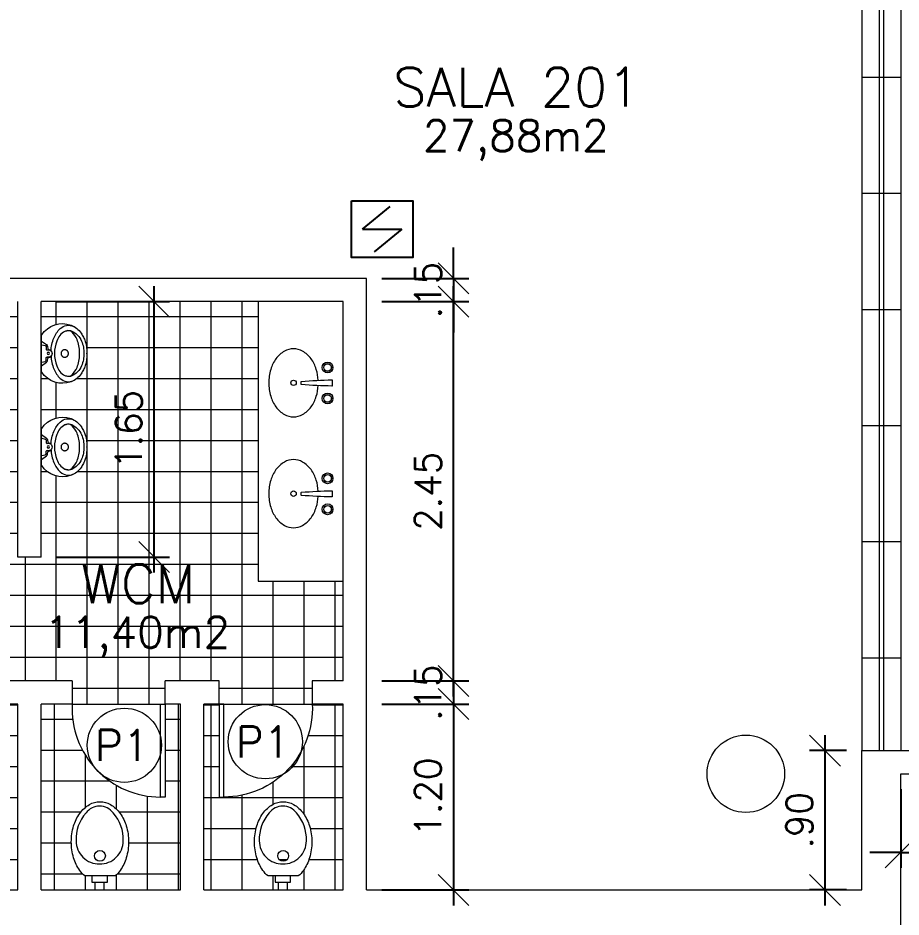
# Model space of a CAD drawing. Header units: millimetres. Extents: x 521 to 1055, y 261 to 520.
# Drawn here: x 541.36 to 547.07, y 374.32 to 380.13 of the extents above; entities that cross this region are included whole.
import ezdxf
from ezdxf.enums import TextEntityAlignment as Align

# ---------------------------------------------------------------- set-up
doc = ezdxf.new("R2010")
doc.units = ezdxf.units.MM
doc.linetypes.add('CONTINU', pattern=[0])
doc.linetypes.add('DASHDOT', pattern=[1, 0.5, -0.25, 0, -0.25])
doc.layers.add('0.1', color=8, linetype='Continuous', lineweight=13)
doc.layers.add('ppci', color=8, linetype='Continuous')
doc.styles.add('ROMANS', font='romans')
doc.styles.get("Standard").update_dxf_attribs({"font": 'romans.shx'})
doc.dimstyles.new('Fares Eng - 50', dxfattribs={"dimscale": 2, "dimtxt": 0.085, "dimasz": 0.1, "dimexe": 0.05, "dimexo": 0.05, "dimgap": 0.04, "dimtad": 1, "dimzin": 4, "dimdsep": 46, "dimtxsty": 'ROMANS', "dimblk1": 'OBLIQUE', "dimblk2": 'OBLIQUE', "dimsah": 1, "dimcen": 0.05, "dimdle": 0.05, "dimclrd": 8, "dimclre": 8, "dimclrt": 8, "dimaunit": 1, "dimadec": 0, "dimazin": 0, "dimtfac": 1, "dimtix": 1, "dimtmove": 2, "dimatfit": 0, "dimldrblk": 'OPEN90', "dimfxl": 1, "dimtolj": 1, "dimtzin": 0, "dimarcsym": 0})
pattern_1 = [(0, (-135.1886329213025, 798.4929766788952), (0, -0.2), []), (270, (-135.1886329213025, 798.4929766788952), (-0.2, -1.224606353822377e-17), [])]

# ---------------------------------------------------------------- blocks, each defined once
blk = doc.blocks.new('_OBLIQUE')
at = {"color": 0, "linetype": 'ByBlock'}
blk.add_line((-0.5, -0.5), (0.5, 0.5), dxfattribs=at)
blk = doc.blocks.new('*D1202')
at = {"layer": '0.1', "color": 8, "linetype": 'CONTINU', "lineweight": -2, "transparency": 16777216}
for p, q in [((547.0640388595017, 375.1464883394475), (547.0640388595017, 374.6387636132384)), ((547.5640388595017, 375.1464883394475), (547.5640388595017, 374.6387636132384)), ((547.0640388595017, 374.7387636132385), (546.8640388595016, 374.7387636132385)), ((547.0640388595017, 374.7387636132385), (547.5640388595017, 374.7387636132385)), ((547.5640388595017, 374.7387636132385), (547.7640388595017, 374.7387636132385))]:
    blk.add_line(p, q, dxfattribs=at)
at = {"layer": 'DEFPOINTS', "color": 0, "linetype": 'CONTINU', "lineweight": -2, "transparency": 16777216}
for p in [(547.0640388595017, 375.2464883394475), (547.5640388595017, 375.2464883394475), (547.5640388595017, 374.7387636132385)]:
    blk.add_point(p, dxfattribs=at)
at = {"layer": '0.1', "color": 8, "linetype": 'CONTINU', "lineweight": -2, "transparency": 16777216, "xscale": 0.2, "yscale": 0.2, "zscale": 0.2}
blk.add_blockref('_OBLIQUE', (547.0640388595017, 374.7387636132385), dxfattribs=at)
at = {"layer": '0.1', "color": 8, "linetype": 'CONTINU', "lineweight": -2, "transparency": 16777216, "xscale": 0.2, "yscale": 0.2, "zscale": 0.2, "rotation": 180}
blk.add_blockref('_OBLIQUE', (547.5640388595017, 374.7387636132385), dxfattribs=at)
at = {"layer": '0.1', "color": 8, "linetype": 'CONTINU', "transparency": 16777216, "insert": (547.3140388595017, 374.9037636132385), "char_height": 0.17, "attachment_point": 5, "style": 'ROMANS'}
blk.add_mtext('\\A1;.50', dxfattribs=at)
blk = doc.blocks.new('_Open90')
at = {"color": 0, "linetype": 'ByBlock', "lineweight": -2}
for p, q in [((-0.5, 0.5), (0, 0)), ((0, 0), (-1, 0)), ((0, 0), (-0.5, -0.5))]:
    blk.add_line(p, q, dxfattribs=at)
blk = doc.blocks.new('*D1215')
at = {"layer": '0.1', "color": 8, "linetype": 'CONTINU', "lineweight": -2, "transparency": 16777216}
for p, q in [((546.5750954389875, 375.4964883394475), (546.5750954389875, 374.3964883394474)), ((546.7140388595019, 375.3964883394474), (546.4750954389875, 375.3964883394474)), ((546.7140388595019, 374.4964883394475), (546.4750954389875, 374.4964883394475))]:
    blk.add_line(p, q, dxfattribs=at)
at = {"layer": 'DEFPOINTS', "color": 0, "linetype": 'CONTINU', "lineweight": -2, "transparency": 16777216}
for p in [(546.8140388595019, 375.3964883394474), (546.5750954389875, 374.4964883394475), (546.8140388595019, 374.4964883394475)]:
    blk.add_point(p, dxfattribs=at)
at = {"layer": '0.1', "color": 8, "linetype": 'CONTINU', "lineweight": -2, "transparency": 16777216, "xscale": 0.2, "yscale": 0.2, "zscale": 0.2}
for p, rotation in [((546.5750954389875, 375.3964883394474), 90), ((546.5750954389875, 374.4964883394475), 270)]:
    blk.add_blockref('_OBLIQUE', p, dxfattribs=dict(at, rotation=rotation))
at = {"layer": '0.1', "color": 8, "linetype": 'CONTINU', "transparency": 16777216, "insert": (546.4100954389875, 374.9464883394475), "char_height": 0.17, "attachment_point": 5, "rotation": 90, "style": 'ROMANS'}
blk.add_mtext('\\A1;.90', dxfattribs=at)
blk = doc.blocks.new('*D1150')
at = {"layer": '0.1', "color": 8, "linetype": 'CONTINU', "lineweight": -2, "transparency": 16777216}
for p, q in [((548.0455346199092, 374.4964883394475), (548.0455346199092, 374.6964883394475)), ((547.1640388595019, 374.4964883394475), (548.1455346199092, 374.4964883394475)), ((548.0455346199092, 374.4964883394475), (548.0455346199092, 374.2464883394475)), ((547.1640388595019, 374.2464883394475), (548.1455346199092, 374.2464883394475)), ((548.0455346199092, 374.2464883394475), (548.0455346199092, 374.0464883394475))]:
    blk.add_line(p, q, dxfattribs=at)
at = {"layer": 'DEFPOINTS', "color": 0, "linetype": 'CONTINU', "lineweight": -2, "transparency": 16777216}
for p in [(547.0640388595019, 374.4964883394475), (547.0640388595019, 374.2464883394475), (548.0455346199092, 374.2464883394475)]:
    blk.add_point(p, dxfattribs=at)
at = {"layer": '0.1', "color": 8, "linetype": 'CONTINU', "lineweight": -2, "transparency": 16777216, "xscale": 0.2, "yscale": 0.2, "zscale": 0.2}
for p, rotation in [((548.0455346199092, 374.4964883394475), 270), ((548.0455346199092, 374.2464883394475), 90)]:
    blk.add_blockref('_OBLIQUE', p, dxfattribs=dict(at, rotation=rotation))
at = {"layer": '0.1', "color": 8, "linetype": 'CONTINU', "transparency": 16777216, "insert": (547.8805346199091, 374.3714883394475), "char_height": 0.17, "attachment_point": 5, "rotation": 90, "style": 'ROMANS'}
blk.add_mtext('\\A1;.25', dxfattribs=at)
blk = doc.blocks.new('*D1164')
at = {"layer": '0.1', "color": 8, "linetype": 'CONTINU', "lineweight": -2, "transparency": 16777216}
for p, q in [((544.1762846838919, 375.8464883394475), (544.1762846838919, 376.0464883394475)), ((543.7140388595018, 375.8464883394475), (544.276284683892, 375.8464883394475)), ((544.1762846838919, 375.8464883394475), (544.1762846838919, 375.6964883394475)), ((543.7140388595018, 375.6964883394475), (544.276284683892, 375.6964883394475)), ((544.1762846838919, 375.6964883394475), (544.1762846838919, 375.4964883394475))]:
    blk.add_line(p, q, dxfattribs=at)
at = {"layer": 'DEFPOINTS', "color": 0, "linetype": 'CONTINU', "lineweight": -2, "transparency": 16777216}
for p in [(543.6140388595018, 375.8464883394475), (543.6140388595018, 375.6964883394475), (544.1762846838919, 375.6964883394475)]:
    blk.add_point(p, dxfattribs=at)
at = {"layer": '0.1', "color": 8, "linetype": 'CONTINU', "lineweight": -2, "transparency": 16777216, "xscale": 0.2, "yscale": 0.2, "zscale": 0.2}
for p, rotation in [((544.1762846838919, 375.8464883394475), 270), ((544.1762846838919, 375.6964883394475), 90)]:
    blk.add_blockref('_OBLIQUE', p, dxfattribs=dict(at, rotation=rotation))
at = {"layer": '0.1', "color": 8, "linetype": 'CONTINU', "transparency": 16777216, "insert": (544.0112846838919, 375.7714883394476), "char_height": 0.17, "attachment_point": 5, "rotation": 90, "style": 'ROMANS'}
blk.add_mtext('\\A1;.15', dxfattribs=at)
blk = doc.blocks.new('*D1165')
at = {"layer": '0.1', "color": 8, "lineweight": -2, "transparency": 16777216}
for p, q in [((544.1762846838919, 375.7964883394475), (544.1762846838919, 374.3964883394476)), ((543.7140388595018, 375.6964883394475), (544.276284683892, 375.6964883394475)), ((543.7140388595019, 374.4964883394476), (544.276284683892, 374.4964883394476))]:
    blk.add_line(p, q, dxfattribs=at)
at = {"layer": 'DEFPOINTS', "color": 0, "lineweight": -2, "transparency": 16777216}
for p in [(543.6140388595018, 375.6964883394475), (543.6140388595019, 374.4964883394476), (544.1762846838919, 374.4964883394476)]:
    blk.add_point(p, dxfattribs=at)
at = {"layer": '0.1', "color": 8, "lineweight": -2, "transparency": 16777216, "xscale": 0.2, "yscale": 0.2, "zscale": 0.2}
for p, rotation in [((544.1762846838919, 375.6964883394475), 90), ((544.1762846838919, 374.4964883394476), 270)]:
    blk.add_blockref('_OBLIQUE', p, dxfattribs=dict(at, rotation=rotation))
at = {"layer": '0.1', "color": 8, "transparency": 16777216, "insert": (544.0112846838919, 375.0964883394476), "char_height": 0.17, "attachment_point": 5, "rotation": 90, "style": 'ROMANS'}
blk.add_mtext('\\A1;1.20', dxfattribs=at)
blk = doc.blocks.new('*D1166')
at = {"layer": '0.1', "color": 8, "linetype": 'CONTINU', "lineweight": -2, "transparency": 16777216}
for p, q in [((544.1762846838919, 378.4464883394476), (544.1762846838919, 378.6464883394476)), ((543.7140388595019, 378.4464883394476), (544.276284683892, 378.4464883394476)), ((544.1762846838919, 378.4464883394476), (544.1762846838919, 378.2964883394475)), ((543.7140388595019, 378.2964883394475), (544.276284683892, 378.2964883394475)), ((544.1762846838919, 378.2964883394475), (544.1762846838919, 378.0964883394475))]:
    blk.add_line(p, q, dxfattribs=at)
at = {"layer": 'DEFPOINTS', "color": 0, "linetype": 'CONTINU', "lineweight": -2, "transparency": 16777216}
for p in [(543.6140388595019, 378.4464883394476), (543.6140388595019, 378.2964883394475), (544.1762846838919, 378.2964883394475)]:
    blk.add_point(p, dxfattribs=at)
at = {"layer": '0.1', "color": 8, "linetype": 'CONTINU', "lineweight": -2, "transparency": 16777216, "xscale": 0.2, "yscale": 0.2, "zscale": 0.2}
for p, rotation in [((544.1762846838919, 378.4464883394476), 270), ((544.1762846838919, 378.2964883394475), 90)]:
    blk.add_blockref('_OBLIQUE', p, dxfattribs=dict(at, rotation=rotation))
at = {"layer": '0.1', "color": 8, "linetype": 'CONTINU', "transparency": 16777216, "insert": (544.0112846838919, 378.3714883394476), "char_height": 0.17, "attachment_point": 5, "rotation": 90, "style": 'ROMANS'}
blk.add_mtext('\\A1;.15', dxfattribs=at)
blk = doc.blocks.new('P60')
at = {"color": 252}
blk.add_lwpolyline([(-0.6000000000000227, 0.05960000000008298), (0, 0.05960000000008298), (0, 0.03000000000000114), (-0.6000000000000227, 0.03000000000000114)], close=True, dxfattribs=at)
at = {"color": 8}
blk.add_arc((-0.02886986666674457, 0.05960000000008306), 0.5711301333332781, 87.10253993610587, 180, dxfattribs=at)
blk = doc.blocks.new('Vaso')
for points in [[(0.02999999999997272, -0.04999999999995453), (0.02999999999997272, 0), (-0.02999999999997272, 0), (-0.02999999999997272, -0.04999999999995453)], [(0.04999999999995453, -0.09000000000014552), (0.04999999999995453, -0.04999999999995453), (-0.04999999999995453, -0.04999999999995453), (-0.04999999999995453, -0.09000000000014552)]]:
    blk.add_lwpolyline(points)
for points in [[(0.1828955200001019, -0.3100000000001728, -0.071776), (0.1680402599999979, -0.4129498500001318, -0.083144), (0.128710270000056, -0.4938477600001079, -0.106699), (0.06516211000007388, -0.5518467399999736, -0.132564), (-0.002104480000070907, -0.5700000000001637, -0.132564), (-0.06937106999998832, -0.5518467399999736, -0.106699), (-0.1329192299999704, -0.4938477600001079, -0.083144), (-0.1722492199999124, -0.4129498500001318, -0.071776), (-0.1871044800000163, -0.3100000000001728, -0.071776), (-0.1722492199999124, -0.2070501499999864, -0.083144), (-0.1329192299999704, -0.1261522400000104, -0.060171), (-0.09999999999990905, -0.09000000000014552), (0.09579103999999461, -0.09000000000014552, -0.060171), (0.128710270000056, -0.1261522400000104, -0.083144), (0.1680402599999979, -0.2070501499999864, -0.071776)], [(-0.08763701527800549, -0.4972033683313839, 0.2473999053505774), (0, -0.5413053001348089, 0.2473999053505774), (0.08763701527800549, -0.4972033683313839, 0.1978584598758542), (0.1521044799999345, -0.3175259839795217, 0.4183289460701766), (0, -0.1675407474929216, 0.4183289460701766), (-0.1521044799999345, -0.3175259839795217, 0.1978584598758542)]]:
    blk.add_lwpolyline(points, format="xyb", close=True)
blk.add_circle((-0.002104480000070907, -0.2200259839794398), 0.03525)
blk = doc.blocks.new('MIC')
for p, q in [((-7.181022390642248e-30, -3.552713678800501e-15), (2.253725092833587e-16, 0.1114999999999959)), ((0.294006887496943, 0.001700320565272878), (0.294006887496943, -4.146983364735735e-15)), ((-2.253725092833731e-16, -0.111500000000003), (-7.181022390642248e-30, -3.552713678800501e-15)), ((0.294006887496943, -4.146983364735735e-15), (0.294006887496943, -0.001700320565281172))]:
    blk.add_line(p, q)
for points in [[(0.06389889671298657, 0.01598841757203382, -0.1006025227802019), (0.08200000000000095, 0.09999999999999948, -0.1146110086684233), (0.1229999999999997, 0.1609999999999993, -0.3098364236183091), (0.2095199143072243, 0.1751021543491027, -0.3098364236183091)], [(0.1613928576543483, -0.1455672248154997), (0.1649101941308434, -0.1467308523902687, 0.1890387966786642), (0.1966600698150721, -0.1450091000326438, 0.1890137212314096), (0.2599702370741317, -0.07963134921959511, 0.1168018518744347), (0.2749686266706473, -2.332144905471686e-15, 0.1168018518744347), (0.2599702370741321, 0.0796313492195905, 0.1890137212314096), (0.1966600698150728, 0.1450091000326395, 0.1890387966786642), (0.164910194130844, 0.1467308523902645), (0.1613928576543489, 0.1455672248154954)], [(0.002000000000000831, 0.0804999999999989), (0.03400000000000081, 0.05699999999999676, -0.1805002929806469), (0.04100000000000046, 0.04549999999999868), (0.04299999999999932, 0.03199999999999816, 0.350290051334585), (0.04850000000000071, 0.02599999999999793, -0.2520343750682387), (0.06300000000000065, 0.01949999999999883)], [(1.072361025267808e-16, 0.05305361097392058, -0.4731156655992713), (0.005000000000000895, 0.05599999999999915), (0.02500000000000046, 0.05149999999999894, -0.3625423988178856), (0.03149999999999951, 0.04299999999999742), (0.03250000000000069, 0.02849999999999924, 0.5647686887747856), (0.03857059185199323, 0.02282112824928532)], [(-1.072361025267879e-16, -0.05305361097392414, 0.4731156655992713), (0.005000000000000668, -0.05600000000000272), (0.02500000000000025, -0.05150000000000259, 0.3625423988178856), (0.03149999999999933, -0.0430000000000011), (0.03250000000000058, -0.02850000000000292, -0.5647686887747856), (0.03857059185199314, -0.02282112824928902)], [(0.002000000000000505, -0.08050000000000246), (0.03400000000000058, -0.05700000000000045, 0.1805002929806469), (0.04100000000000028, -0.0455000000000024), (0.0429999999999992, -0.03200000000000189, -0.350290051334585), (0.0485000000000006, -0.02600000000000167, 0.2520343750682387), (0.06300000000000057, -0.01950000000000264)], [(0.06389889671298651, -0.01598841757203763, 0.1006025227802019), (0.08200000000000053, -0.1000000000000034, 0.1146110086684233), (0.122999999999999, -0.1610000000000034, 0.3098364236183091), (0.2095199143072236, -0.1751021543491071, 0.3098364236183091)]]:
    blk.add_lwpolyline(points, format="xyb")
blk.add_lwpolyline([(0.2469999999999999, -2.275612532610937e-15), (0.2471178908324276, -0.007832022022059848, -0.1020165053088811), (0.2314231464083887, -0.09020397524524396, -0.1006339586119125), (0.1998321805410083, -0.1371621200431705, -0.3104304348799956), (0.1587115284339952, -0.14447530021719, -0.02983714588725854), (0.1530000000000002, -0.1425000000000004, -0.1938874956134008), (0.1005000000000001, -0.08000000000000028, -0.09663518521957772), (0.08549999999999969, -1.949176117819334e-15, -0.09663518521957772), (0.1005000000000004, 0.07999999999999631, -0.1938874956134008), (0.1530000000000007, 0.1424999999999962, -0.02983714588725854), (0.1587115284339958, 0.1444753002171858, -0.3104304348799956), (0.1998321805410089, 0.1371621200431661, -0.1006339586119125), (0.2314231464083891, 0.09020397524523946, -0.1020165053088811), (0.2471178908324277, 0.007832022022055296)], format="xyb", close=True)
blk.add_circle((0.04599999999999937, -1.869335632467826e-15), 0.0075)
at = {"linetype": 'DASHDOT'}
blk.add_circle((0.1519999999999992, -2.083591112145287e-15), 0.024, dxfattribs=at)
for centre, radius, start, end in [((0.1377702899573948, 0.0315578556840454), 0.1611987715412378, 69.96350135858401, 146.725367118701), ((0.1386857544530518, 0.0475243997117098), 0.1459577868522475, 35.25885026493741, 68.15339377250778), ((0.01420555517480282, 0.1112656864088919), 0.01420748748665075, 142.0649101323887, 179.0550202112607), ((0.0354886119335873, -0.01077122697287798), 0.2641474675909128, 26.26255795670085, 32.66128229190893), ((-0.02926556299823355, -0.04272209828493694), 0.336355232746058, 21.06742201065763, 26.2625579567061), ((0.159761937990389, 0.03009408813070781), 0.1337877300855334, 1.845086542449727, 21.06742201065554), ((0.04599999999999937, -1.869335632467826e-15), 0.024, 251.967363912805, 108.0326360871948), ((-0.7216496446169334, 0.001700320565274931), 1.015656532113876, 359.9999999999999, 1.845086542450083), ((0.1597619379903889, -0.03009408813071201), 0.1337877300855336, 338.9325779893443, 358.15491345755), ((-0.7216496446169334, -0.001700320565275566), 1.015656532113876, 358.1549134575496, 359.9999999999998), ((0.01420555517480237, -0.1112656864088955), 0.014207487486651, 180.9449797887391, 217.935089867611), ((0.03548861193358734, 0.01077122697287429), 0.2641474675909128, 327.3387177080908, 333.7374420432989), ((-0.02926556299823338, 0.04272209828493351), 0.3363552327460579, 333.7374420432938, 338.9325779893422), ((0.1377702899573947, -0.03155785568404951), 0.1611987715412371, 213.2746328812987, 290.0364986414158), ((0.1386857544530517, -0.0475243997117139), 0.1459577868522475, 291.846606227492, 324.7411497350624)]:
    blk.add_arc(centre, radius, start, end)
blk = doc.blocks.new('Cuba')
blk.add_lwpolyline([(0.0007964035890972809, 0.05000000000001137), (-0.007366352336667308, 0.0499999999999925, -0.3896877516864198), (-0.009359223717736526, 0.05183128823838757, -0.01723366479288366), (-0.01917277886242666, 0.247968944425077, -0.4187690770508936), (-0.01717301998914593, 0.25), (0.0007964035890972809, 0.25), (0.01876582716733935, 0.25, -0.4187690770508931), (0.02076558604062009, 0.247968944425077, -0.01723366479288366), (0.01095203089593292, 0.05183128823840271, -0.3896877516864196), (0.008959159514862449, 0.0499999999999925)], format="xyb", close=True)
blk.add_lwpolyline([(-0.01642655458466891, 0.1595521582631534, 0.05959206038068896), (-0.08696014067280601, 0.1471861917011097, 0.08424761497446774), (-0.1555634918610417, 0.1131370849898587, 0.1064685849763624), (-0.2045356555467384, 0.05839934548953352, 0.1301586401875859), (-0.2200000000000006, 0, 0.1301586401875893), (-0.2045356555467384, -0.05839934548953352, 0.1064685849763587), (-0.1555634918610417, -0.1131370849898303, 0.08424761497446792), (-0.08696014067280829, -0.1471861917010813, 0.07328068524213961), (0, -0.1599999999999966, 0.0732806852421363), (0.08696014067280601, -0.1471861917010813, 0.0842476149744677), (0.15556349186104, -0.1131370849898303, 0.1064685849763671), (0.2045356555467367, -0.05839934548950509, 0.1301586401875963), (0.2199999999999989, 0, 0.1301586401875876), (0.2045356555467367, 0.05839934548953352, 0.1064685849763547), (0.15556349186104, 0.1131370849898587, 0.08424761497446004), (0.08696014067280829, 0.1471861917011097, 0.05826802056709933), (0.01801512440569979, 0.1594612693903912, 0.07328068524213464)], format="xyb")
for centre, radius in [((-0.09920359641090386, 0.2199999999999989), 0.035), ((0.1007964035890973, 0.2199999999999989), 0.035), ((0, 0), 0.0175)]:
    blk.add_circle(centre, radius)
at = {"color": 8}
for centre, radius in [((-0.09920359641090386, 0.2199999999999989), 0.025), ((-0.09920359641090386, 0.2199999999999989), 0.024), ((0.1007964035890973, 0.2199999999999989), 0.025), ((0.1007964035890973, 0.2199999999999989), 0.024)]:
    blk.add_circle(centre, radius, dxfattribs=at)
blk = doc.blocks.new('ÁREA')
for p in [(4.97462945148186e-05, 0.003761569252461072), (0, 0)]:
    blk.add_attdef('COMPARTIMENTO', text='', height=0.0025).set_placement(p, align=Align.CENTER)
at = {"color": 1}
for p in [(-4.97462945148186e-05, -0.003761569252461072), (-9.94925890296372e-05, -0.007523138504922144)]:
    blk.add_attdef('ÁREA', text='', height=0.002, dxfattribs=at).set_placement(p, align=Align.CENTER)
blk = doc.blocks.new('*D1238')
at = {"layer": '0.1', "color": 8, "linetype": 'CONTINU', "lineweight": -2, "transparency": 16777216}
for p, q in [((542.2433205183887, 376.5464883394475), (542.2433205183887, 378.3964883394476)), ((541.614038859502, 378.2964883394476), (542.3433205183887, 378.2964883394476)), ((541.614038859502, 376.6464883394475), (542.3433205183887, 376.6464883394475))]:
    blk.add_line(p, q, dxfattribs=at)
at = {"layer": 'DEFPOINTS', "color": 0, "linetype": 'CONTINU', "lineweight": -2, "transparency": 16777216}
for p in [(541.514038859502, 378.2964883394476), (542.2433205183887, 378.2964883394476), (541.514038859502, 376.6464883394475)]:
    blk.add_point(p, dxfattribs=at)
at = {"layer": '0.1', "color": 8, "linetype": 'CONTINU', "lineweight": -2, "transparency": 16777216, "xscale": 0.2, "yscale": 0.2, "zscale": 0.2}
for p, rotation in [((542.2433205183887, 378.2964883394476), 90), ((542.2433205183887, 376.6464883394475), 270)]:
    blk.add_blockref('_OBLIQUE', p, dxfattribs=dict(at, rotation=rotation))
at = {"layer": '0.1', "color": 8, "linetype": 'CONTINU', "transparency": 16777216, "insert": (542.0783205183886, 377.4714883394476), "char_height": 0.17, "attachment_point": 5, "rotation": 90, "style": 'ROMANS'}
blk.add_mtext('\\A1;1.65', dxfattribs=at)
blk = doc.blocks.new('*D1167')
at = {"layer": '0.1', "color": 8, "linetype": 'CONTINU', "lineweight": -2, "transparency": 16777216}
for p, q in [((544.1762846838919, 375.7464883394475), (544.1762846838919, 378.3964883394476)), ((543.7140388595019, 378.2964883394475), (544.276284683892, 378.2964883394475)), ((543.7140388595018, 375.8464883394475), (544.276284683892, 375.8464883394475))]:
    blk.add_line(p, q, dxfattribs=at)
at = {"layer": 'DEFPOINTS', "color": 0, "linetype": 'CONTINU', "lineweight": -2, "transparency": 16777216}
for p in [(543.6140388595019, 378.2964883394475), (544.1762846838919, 378.2964883394475), (543.6140388595018, 375.8464883394475)]:
    blk.add_point(p, dxfattribs=at)
at = {"layer": '0.1', "color": 8, "linetype": 'CONTINU', "lineweight": -2, "transparency": 16777216, "xscale": 0.2, "yscale": 0.2, "zscale": 0.2}
for p, rotation in [((544.1762846838919, 378.2964883394475), 90), ((544.1762846838919, 375.8464883394475), 270)]:
    blk.add_blockref('_OBLIQUE', p, dxfattribs=dict(at, rotation=rotation))
at = {"layer": '0.1', "color": 8, "linetype": 'CONTINU', "transparency": 16777216, "insert": (544.0112846838919, 377.0714883394476), "char_height": 0.17, "attachment_point": 5, "rotation": 90, "style": 'ROMANS'}
blk.add_mtext('\\A1;2.45', dxfattribs=at)

msp = doc.modelspace()

# ---------------------------------------------------------------- hatches: boundary and pattern name
at = {"layer": '0.1', "linetype": 'CONTINU'}
h = msp.add_hatch(dxfattribs=at)
h.set_pattern_fill('_USER', color=8, scale=0.2, style=0, double=1, pattern_type=0)
h.set_pattern_definition([(0, (-135.1886329213025, 0), (0, 0.2), []), (90, (-135.1886329213025, 0), (-0.2, 1.224606353822377e-17), [])])
h.paths.add_polyline_path([(542.9140388595024, 378.2964883394475), (541.514038859502, 378.2964883394476), (541.514038859502, 378.0729869898494, -0.1628160446244721), (541.517038859503, 378.0814869898496, -0.3480502846370825), (541.7070388595014, 378.1444869898485, -0.1445233165197684), (541.7719067945209, 378.0932686348172, -0.02792695870552506), (541.7864085227629, 378.0675971221961, -0.02267194023055926), (541.7986458982554, 378.0396732554813, -0.0840704910421127), (541.8075191631233, 377.9958886775929, -0.008050882724628592), (541.8080457469989, 377.9631873104136), (541.8080457469989, 377.9597866692827, -0.0080508827246005), (541.8075191631233, 377.9270853021035, -0.08407049104117602), (541.7986458982556, 377.8833007242156, -0.02267194022961322), (541.7864085227634, 377.855376857502, -0.02792695871136476), (541.7719067945184, 377.8297053448755, -0.1445233165107818), (541.7070388595021, 377.7784869898481, -0.348050284641138), (541.5170388595021, 377.8414869898479, -0.162816044595225), (541.514038859502, 377.8499869898469), (541.514038859502, 377.4690386615684, -0.1628160446244721), (541.517038859503, 377.4775386615687, -0.3480502846370825), (541.7070388595014, 377.5405386615676, -0.1445233165197684), (541.7719067945209, 377.4893203065362, -0.02792695870552506), (541.7864085227629, 377.4636487939152, -0.02267194023055926), (541.7986458982554, 377.4357249272003, -0.0840704910421127), (541.8075191631233, 377.3919403493119, -0.008050882724628592), (541.8080457469989, 377.3592389821326), (541.8080457469989, 377.3558383410018, -0.0080508827246005), (541.8075191631233, 377.3231369738226, -0.08407049104117602), (541.7986458982556, 377.2793523959347, -0.02267194022961322), (541.7864085227634, 377.2514285292211, -0.02792695871136476), (541.7719067945184, 377.2257570165946, -0.1445233165107818), (541.7070388595021, 377.1745386615672, -0.348050284641138), (541.5170388595021, 377.237538661567, -0.162816044595225), (541.514038859502, 377.2460386615659), (541.514038859502, 376.6464883394476), (541.3640388595021, 376.6464883394477), (541.3640388595019, 378.2964883394475), (540.4640388595018, 378.2964883394475), (540.4640388595018, 378.1964883394476), (541.1640388595022, 378.1964883394475), (541.1640388595022, 378.1664883394475, -0.4014455578217007), (540.4640388595021, 377.4964883394476), (540.4640388595021, 377.4664883394476), (540.464038859502, 376.5464883394476), (540.4640388595009, 375.9464883394473), (540.464038859501, 375.8464883394475), (540.5640388595023, 375.8464883394475), (540.5640388595021, 375.6964883394476), (540.5936388595022, 375.6964883394476), (541.1640388595022, 375.6964883394475), (541.1640388595023, 375.8464883394475), (541.1940388595021, 375.8464883394475), (541.7140388595017, 375.8464883394476), (541.7140388595016, 375.6964883394474), (542.3140388595017, 375.6964883394476), (542.3140388595018, 375.8464883394475), (542.3440388595017, 375.8464883394475), (542.6640388595019, 375.8464883394477), (542.664038859502, 375.6964883394492), (542.6936388595021, 375.6964883394492), (543.2640388595021, 375.6964883394492), (543.2640388595021, 375.8464883394491), (543.294038859502, 375.8464883394491), (543.4640388595019, 375.8464883394476), (543.4640388595019, 376.4910939835211), (542.9140388595018, 376.4910939835211)])
h.paths.add_polyline_path([(541.04881364872, 376.2617693527766, -1), (540.5695259799796, 376.2617693527766, -1)], flags=16)
h.paths.add_polyline_path([(541.7030020020642, 376.2867375116143), (542.5780020020642, 376.2867375116143), (542.5780020020642, 376.6617375116143), (541.7030020020642, 376.6617375116143)], flags=8)
h.paths.add_polyline_path([(541.4505358294617, 375.9636636038721), (542.8172024961285, 375.9636636038721), (542.8172024961285, 376.3208064610149), (541.4505358294617, 376.3208064610149)], flags=24)
h.paths.add_polyline_path([(541.7030020020642, 376.2867375116143), (542.5780020020642, 376.2867375116143), (542.5780020020642, 376.6617375116143), (541.7030020020642, 376.6617375116143)], flags=24)
h.paths.add_polyline_path([(541.4505358294617, 375.9636636038721), (542.8172024961285, 375.9636636038721), (542.8172024961285, 376.3208064610149), (541.4505358294617, 376.3208064610149)], flags=8)
h.paths.add_polyline_path([(541.8933205183886, 377.1310121489715), (541.8933205183886, 377.8119645299238), (542.1933205183885, 377.8119645299238), (542.1933205183885, 377.1310121489715)], flags=24)
h.paths.add_polyline_path([(540.5876092259257, 376.1128599359623), (540.9828473211637, 376.1128599359623), (540.9828473211637, 376.4128599359623), (540.5876092259257, 376.4128599359623)], flags=24)
h = msp.add_hatch(dxfattribs=at)
h.set_pattern_fill('_USER', color=8, scale=0.2, style=0, double=1, pattern_type=0)
h.set_pattern_definition(pattern_1)
h.paths.add_polyline_path([(541.364038859502, 374.4964883394476), (541.1078691312421, 374.4964883394476), (541.107869131242, 374.5464883394475), (541.047869131242, 374.5464883394475), (541.047869131242, 374.4964883394476), (540.4640388595019, 374.4964883394476), (540.4640388595019, 374.7964883394475), (540.4640388595037, 375.3964883394475), (540.4640388595022, 375.6964883394475), (540.5640388595021, 375.6964883394476), (540.5640388595021, 375.0964883394475), (540.5936388595034, 375.0964883394475, 0.4291040067098116), (541.1640388595023, 375.6964883394476), (541.364038859502, 375.6964883394476)])
h.paths.add_polyline_path([(540.9098279480337, 374.9094350569886, -3.073136091760415e-06), (540.9098288944448, 374.9094382681735, 2.298261749447737e-06)], flags=0)
h.paths.add_polyline_path([(541.044723611242, 374.716514323427, 1), (541.1152236112421, 374.716514323427, 1)], flags=0)
edge = h.paths.add_edge_path(flags=16)
edge.add_arc((541.2591342493586, 374.8064880890473), 0.3641606381167727, 163.5782748653673, 179.999960602859, ccw=False)
edge.add_arc((541.1710587080731, 374.8324460039589), 0.2723395385858779, 144.5667168692639, 163.5781902089613, ccw=False)
edge.add_arc((541.1152797494814, 374.872134854788), 0.2038815434230515, 120.2052823623753, 144.56672184459, ccw=False)
edge.add_arc((541.0799735969133, 374.9327841714046), 0.1337041680431426, 89.99999385975178, 120.2053114872979, ccw=False)
edge.add_arc((541.0799736255707, 374.932784171405), 0.1337041680427554, 59.79468851265841, 90.00000614019962, ccw=False)
edge.add_arc((541.0446674730025, 374.872134854788), 0.2038815434230601, 35.433278155409994, 59.79471763762467, ccw=False)
edge.add_arc((540.9888885144107, 374.8324460039589), 0.2723395385858707, 16.42180979103881, 35.43328313073607, ccw=False)
edge.add_arc((540.9008129731253, 374.8064880890473), 0.3641606381167788, 3.939714088119217e-05, 16.42172513463271, ccw=False)
edge.add_arc((540.9008129731245, 374.8064885898481), 0.3641606381175685, 343.5782748653855, 359.9999606028769, ccw=False)
edge.add_arc((540.9888885144107, 374.7805306749364), 0.2723395385858779, 324.5667168692639, 343.5781902089613, ccw=False)
edge.add_arc((541.0446663298172, 374.7408429171219), 0.2038831085606229, 310.79308703992695, 324.56665782429025, ccw=False)
edge.add_line((541.1778691312419, 374.5864883394477), (540.982078091242, 374.5864883394477))
edge.add_arc((541.1152808926666, 374.7408429171219), 0.2038831085606259, 215.4333421757097, 229.2069129600731, ccw=False)
edge.add_arc((541.1710587080731, 374.7805306749364), 0.2723395385858707, 196.4218097910387, 215.4332831307361, ccw=False)
edge.add_arc((541.2591342493594, 374.8064885898481), 0.3641606381175744, 180.0000393971231, 196.4217251346145, ccw=False)
h = msp.add_hatch(dxfattribs=at)
h.set_pattern_fill('_USER', color=8, scale=0.2, style=0, double=1, pattern_type=0)
h.set_pattern_definition([(0, (0, 0), (0, 0.2), []), (90, (0, 0), (-0.2, 1.224646799147353e-17), [])])
h.paths.add_polyline_path([(542.4140388595019, 374.4964883394475), (541.9212749234656, 374.4964883394476), (541.9212749234657, 374.5464883394476), (541.8612749234657, 374.5464883394477), (541.8612749234657, 374.4964883394478), (541.514038859502, 374.4964883394478), (541.5140388595019, 375.6964883394475), (541.7140388595017, 375.6964883394476, 0.4291040067103729), (542.2844388595016, 375.0964883394475), (542.3140388595017, 375.0964883394475), (542.3140388595016, 375.6964883394476), (542.4140388595022, 375.6964883394475)])
h.paths.add_polyline_path([(541.7232337402573, 374.9094350569887, -3.073136091760415e-06), (541.7232346866684, 374.9094382681736, 2.298261749447737e-06)], flags=0)
h.paths.add_polyline_path([(541.8581294034657, 374.7165143234271, 1), (541.9286294034657, 374.7165143234271, 1)], flags=0)
edge = h.paths.add_edge_path(flags=16)
edge.add_arc((542.0725400415822, 374.8064880890474), 0.3641606381167727, 163.5782748653673, 179.999960602859, ccw=False)
edge.add_arc((541.9844645002968, 374.832446003959), 0.2723395385858779, 144.5667168692639, 163.5781902089613, ccw=False)
edge.add_arc((541.928685541705, 374.8721348547881), 0.2038815434230515, 120.2052823623753, 144.56672184459, ccw=False)
edge.add_arc((541.893379389137, 374.9327841714047), 0.1337041680431426, 89.99999385975178, 120.2053114872979, ccw=False)
edge.add_arc((541.8933794177943, 374.9327841714051), 0.1337041680427554, 59.79468851265841, 90.00000614019962, ccw=False)
edge.add_arc((541.8580732652262, 374.8721348547881), 0.2038815434230601, 35.433278155409994, 59.79471763762467, ccw=False)
edge.add_arc((541.8022943066344, 374.832446003959), 0.2723395385858707, 16.42180979103881, 35.43328313073607, ccw=False)
edge.add_arc((541.714218765349, 374.8064880890474), 0.3641606381167788, 3.939714088119217e-05, 16.42172513463271, ccw=False)
edge.add_arc((541.7142187653482, 374.8064885898482), 0.3641606381175685, 343.5782748653855, 359.9999606028769, ccw=False)
edge.add_arc((541.8022943066344, 374.7805306749365), 0.2723395385858779, 324.5667168692639, 343.5781902089613, ccw=False)
edge.add_arc((541.8580721220409, 374.740842917122), 0.2038831085606229, 310.79308703992695, 324.56665782429025, ccw=False)
edge.add_line((541.9912749234655, 374.5864883394478), (541.7954838834656, 374.5864883394478))
edge.add_arc((541.9286866848903, 374.740842917122), 0.2038831085606259, 215.4333421757097, 229.2069129600731, ccw=False)
edge.add_arc((541.9844645002968, 374.7805306749365), 0.2723395385858707, 196.4218097910387, 215.4332831307361, ccw=False)
edge.add_arc((542.072540041583, 374.8064885898482), 0.3641606381175744, 180.0000393971231, 196.4217251346145, ccw=False)
h = msp.add_hatch(dxfattribs=at)
h.set_pattern_fill('_USER', color=8, scale=0.2, style=0, double=1, pattern_type=0)
h.set_pattern_definition(pattern_1)
h.paths.add_polyline_path([(543.4640388595019, 374.4964883394476), (543.1042920539988, 374.4964883394476), (543.1042920539987, 374.5464883394476), (543.0442920539988, 374.5464883394475), (543.0442920539988, 374.4964883394476), (542.5640388595019, 374.4964883394476), (542.5640388595019, 375.6964883394475), (542.664038859502, 375.6964883394476), (542.664038859502, 375.0964883394491), (542.6936388595033, 375.0964883394491, 0.2002278114432303), (543.0995272465666, 375.2658172203608, 0.1067036659193093), (543.1640328942539, 375.3437063222366, 0.1648705596941036), (543.2640388595022, 375.6964883394475), (543.4640388595019, 375.6964883394474)])
h.paths.add_polyline_path([(542.9062508767057, 374.9094350770593), (542.9062509004796, 374.9094351577257, -2.184166950128146e-06), (542.9062517999072, 374.9094382094947), (542.9062518201055, 374.9094382780265, 2.290948924946051e-06)], flags=0)
h.paths.add_polyline_path([(543.0411465339988, 374.716514323427, 1), (543.1116465339989, 374.716514323427, 1)], flags=0)
edge = h.paths.add_edge_path(flags=16)
edge.add_arc((543.2555571721153, 374.8064880890473), 0.3641606381167727, 163.5782748653673, 179.999960602859, ccw=False)
edge.add_arc((543.1674816308299, 374.8324460039589), 0.2723395385858779, 144.5667168692639, 163.5781902089613, ccw=False)
edge.add_arc((543.1117026722382, 374.872134854788), 0.2038815434230515, 120.2052823623753, 144.56672184459, ccw=False)
edge.add_arc((543.0763965196701, 374.9327841714046), 0.1337041680431426, 89.99999385975178, 120.2053114872979, ccw=False)
edge.add_arc((543.0763965483275, 374.932784171405), 0.1337041680427554, 59.79468851265841, 90.00000614019962, ccw=False)
edge.add_arc((543.0410903957593, 374.872134854788), 0.2038815434230601, 35.433278155409994, 59.79471763762467, ccw=False)
edge.add_arc((542.9853114371675, 374.8324460039589), 0.2723395385858707, 16.42180979103881, 35.43328313073607, ccw=False)
edge.add_arc((542.8972358958821, 374.8064880890473), 0.3641606381167788, 3.939714088119217e-05, 16.42172513463271, ccw=False)
edge.add_arc((542.8972358958813, 374.8064885898481), 0.3641606381175685, 343.5782748653855, 359.9999606028769, ccw=False)
edge.add_arc((542.9853114371675, 374.7805306749364), 0.2723395385858779, 324.5667168692639, 343.5781902089613, ccw=False)
edge.add_arc((543.041089252574, 374.7408429171219), 0.2038831085606229, 310.79308703992695, 324.56665782429025, ccw=False)
edge.add_line((543.1742920539987, 374.5864883394477), (542.9785010139988, 374.5864883394477))
edge.add_arc((543.1117038154234, 374.7408429171219), 0.2038831085606259, 215.4333421757097, 229.2069129600731, ccw=False)
edge.add_arc((543.1674816308299, 374.7805306749364), 0.2723395385858707, 196.4218097910387, 215.4332831307361, ccw=False)
edge.add_arc((543.2555571721161, 374.8064885898481), 0.3641606381175744, 180.0000393971231, 196.4217251346145, ccw=False)

# ---------------------------------------------------------------- linework, layer by layer
at = {"layer": '0.1', "color": 8, "linetype": 'CONTINU'}
for p, q in [((546.9240388595023, 396.0464883394479), (546.9240388595017, 375.3964883394476)), ((546.9540388595018, 396.0464883394478), (546.9540388595019, 375.3964883394475)), ((547.0640388595018, 396.0464883394478), (547.0640388595019, 375.3964883394475)), ((546.8140388595018, 381.5964883394476), (546.8140388595016, 379.7464883394475)), ((546.8140388595017, 379.8464883394477), (546.8140388595018, 377.4964883394475)), ((546.8140388595018, 379.7464883394475), (547.0640388595019, 379.7464883394475)), ((546.8140388595017, 378.9964883394475), (547.0640388595019, 378.9964883394475)), ((546.8140388595017, 378.2464883394475), (547.0640388595019, 378.2464883394475)), ((546.8140388595016, 377.7464883394477), (546.8140388595017, 375.3964883394476)), ((546.8140388595017, 377.4964883394475), (547.0640388595019, 377.4964883394475)), ((546.8140388595017, 376.7464883394474), (547.0640388595019, 376.7464883394474)), ((546.8140388595015, 375.9964883394474), (547.0640388595017, 375.9964883394473)), ((541.7140388595017, 375.6964883394475), (542.3140388595017, 375.6964883394476)), ((542.6640388595019, 375.696488339449), (543.264038859502, 375.6964883394491))]:
    msp.add_line(p, q, dxfattribs=at)
at = {"layer": '0.1', "color": 7}
for p, q in [((543.6140388595019, 378.4464883394476), (540.4640388595019, 378.4464883394476)), ((543.6140388595019, 374.4964883394476), (543.6140388595019, 378.4464883394476)), ((541.3640388595021, 376.6464883394476), (541.364038859502, 378.2964883394476)), ((543.464038859502, 378.2964883394475), (541.514038859502, 378.2964883394476)), ((541.514038859502, 376.6464883394475), (541.514038859502, 378.2964883394476)), ((543.4640388595019, 375.8464883394476), (543.464038859502, 378.2964883394475)), ((541.514038859502, 376.6464883394475), (541.3640388595021, 376.6464883394476)), ((541.7140388595018, 375.8464883394476), (541.164038859502, 375.8464883394475)), ((541.7140388595018, 375.8464883394475), (541.7140388595018, 375.6964883394476)), ((542.314038859502, 375.6964883394476), (542.3140388595019, 375.8464883394476)), ((542.6640388595019, 375.8464883394477), (542.3140388595019, 375.8464883394476)), ((542.664038859502, 375.6964883394475), (542.664038859502, 375.8464883394476)), ((543.464038859502, 375.8464883394475), (543.264038859502, 375.8464883394475)), ((543.264038859502, 375.8464883394476), (543.2640388595021, 375.6964883394475)), ((541.364038859502, 375.6964883394476), (541.1640388595022, 375.6964883394476)), ((541.364038859502, 374.4964883394476), (541.364038859502, 375.6964883394476)), ((541.514038859502, 374.4964883394476), (541.5140388595019, 375.6964883394475)), ((541.7140388595018, 375.6964883394476), (541.514038859502, 375.6964883394476)), ((542.414038859502, 375.6964883394475), (542.3140388595019, 375.6964883394476)), ((542.4140388595019, 374.4964883394476), (542.414038859502, 375.6964883394476)), ((542.5640388595019, 374.4964883394476), (542.5640388595019, 375.6964883394476)), ((542.6640388595019, 375.6964883394476), (542.564038859502, 375.6964883394475)), ((543.464038859502, 375.6964883394475), (543.264038859502, 375.6964883394475)), ((543.4640388595019, 374.4964883394475), (543.4640388595019, 375.6964883394475)), ((546.8140388595019, 374.4964883394475), (546.8140388595019, 375.3964883394474)), ((546.814038859502, 375.3964883394475), (547.5640388595017, 375.3964883394475)), ((547.0640388595019, 374.2464883394475), (547.0640388595019, 375.2464883394475)), ((547.0640388595017, 375.2464883394475), (547.5640388595017, 375.2464883394475)), ((540.4640388595011, 374.4964883394475), (541.364038859502, 374.4964883394475)), ((541.514038859502, 374.4964883394474), (542.414038859502, 374.4964883394475)), ((542.564038859502, 374.4964883394475), (543.4640388595019, 374.4964883394475)), ((543.6140388595019, 374.4964883394474), (546.8140388595019, 374.4964883394475))]:
    msp.add_line(p, q, dxfattribs=at)
at = {"layer": '0.1', "color": 8}
for p, q in [((542.9140388595024, 378.2964883394474), (542.9140388595019, 376.4910939835211)), ((542.9140388595019, 376.4910939835211), (543.464038859502, 376.4910939835211))]:
    msp.add_line(p, q, dxfattribs=at)
for centre in [(542.0509445271108, 375.4310328209557), (542.960932652017, 375.4537619420621)]:
    msp.add_circle(centre, 0.2396438343701963, dxfattribs=at)
at = {"layer": '0.1', "color": 7}
msp.add_circle((546.0640388595018, 375.2464883394477), 0.2500000000000001, dxfattribs=at)
at = {"layer": 'ppci', "color": 10, "linetype": 'Continuous'}
for p, q in [((543.5885736883411, 378.7643978948502), (543.7672033073771, 378.9107112046129)), ((543.5885736883411, 378.7643978948502), (543.8418829264134, 378.7643978948502)), ((543.8418829264134, 378.7643978948502), (543.6632533073773, 378.6180845850875))]:
    msp.add_line(p, q, dxfattribs=at)
msp.add_lwpolyline([(543.517330465134, 378.9466061913543), (543.913126149621, 378.9466061913543), (543.913126149621, 378.5821895983461), (543.517330465134, 378.5821895983461)], close=True, dxfattribs=at)

# ---------------------------------------------------------------- block references
at = {"layer": '0.1', "color": 8}
ref = msp.add_blockref('ÁREA', (544.5851947231807, 379.5566596922814), dxfattribs=dict(at, xscale=133.3333333333333, yscale=133.3333333333333, zscale=133.3333333333333))
ref.add_attrib('COMPARTIMENTO', 'SALA 201', dxfattribs={"layer": '0', "color": 3, "height": 0.25}).set_placement((544.5851947231807, 379.5566596922814), align=Align.CENTER)
ref.add_attrib('ÁREA', '27,88m2', dxfattribs={"layer": '0', "color": 1, "height": 0.2}).set_placement((544.5785618839117, 379.2687048321583), align=Align.CENTER)
at = {"layer": '0.1', "color": 8, "xscale": -1}
for name, p, rotation in [('MIC', (541.514038859502, 377.9614869898481), 180), ('MIC', (541.514038859502, 377.3575386615672), 180), ('P60', (542.6340388595021, 375.6964883394492), 270)]:
    msp.add_blockref(name, p, dxfattribs=dict(at, rotation=rotation))
at = {"layer": '0.1', "color": 8}
for name, p, rotation in [('Cuba', (543.1431854027218, 377.771934902151), 270), ('Cuba', (543.1431854027218, 377.0558188111219), 270), ('P60', (542.3440388595017, 375.6964883394476), 90), ('Vaso', (541.8912749234656, 374.4964883394477), 180), ('Vaso', (543.0742920539988, 374.4964883394476), 180)]:
    msp.add_blockref(name, p, dxfattribs=dict(at, rotation=rotation))
ref = msp.add_blockref('ÁREA', (542.1405020020642, 376.3492375116143), dxfattribs=dict(at, xscale=133.3333333333333, yscale=133.3333333333333, zscale=133.3333333333333))
ref.add_attrib('COMPARTIMENTO', 'WCM', dxfattribs={"layer": '0', "color": 3, "height": 0.25}).set_placement((542.1405020020642, 376.3492375116143), align=Align.CENTER)
ref.add_attrib('ÁREA', '11,40m2', dxfattribs={"layer": '0', "color": 1, "height": 0.2}).set_placement((542.1338691627951, 376.0612826514911), align=Align.CENTER)

# ---------------------------------------------------------------- texts
for p in [(542.7703244445453, 375.3522496021938), (541.860336319639, 375.3295204810873)]:
    msp.add_text('P1', height=0.2, dxfattribs=at).set_placement(p)

# ---------------------------------------------------------------- dimensions: what is measured, and where the dimension line sits
at = {"layer": '0.1', "color": 8, "linetype": 'CONTINU'}
for base, p1, p2, angle, picture, middle in [((544.1762846838919, 378.2964883394475), (543.6140388595019, 378.4464883394476), (543.6140388595019, 378.2964883394475), 270, '*D1166', (544.0112846838919, 378.3714883394476)), ((542.2433205183887, 378.2964883394476), (541.514038859502, 376.6464883394475), (541.514038859502, 378.2964883394476), 270, '*D1238', (542.0783205183886, 377.4714883394476)), ((544.1762846838919, 378.2964883394475), (543.6140388595018, 375.8464883394475), (543.6140388595019, 378.2964883394475), 90, '*D1167', (544.0112846838919, 377.0714883394476)), ((544.1762846838919, 375.6964883394475), (543.6140388595018, 375.8464883394475), (543.6140388595018, 375.6964883394475), 270, '*D1164', (544.0112846838919, 375.7714883394476)), ((546.5750954389875, 374.4964883394475), (546.8140388595019, 375.3964883394474), (546.8140388595019, 374.4964883394475), 90, '*D1215', (546.4100954389875, 374.9464883394475)), ((548.0455346199092, 374.2464883394475), (547.0640388595019, 374.4964883394475), (547.0640388595019, 374.2464883394475), 90, '*D1150', (547.8805346199091, 374.3714883394475))]:
    dim = msp.add_linear_dim(base=base, p1=p1, p2=p2, angle=angle, dimstyle='Fares Eng - 50', dxfattribs=at)
    dim.commit()
    dim.dimension.update_dxf_attribs({"geometry": picture, "text_midpoint": middle})
at = {"layer": '0.1', "color": 7}
dim = msp.add_linear_dim(base=(544.1762846838919, 374.4964883394476), p1=(543.6140388595018, 375.6964883394475), p2=(543.6140388595019, 374.4964883394476), angle=270, dimstyle='Fares Eng - 50', dxfattribs=at)
dim.commit()
dim.dimension.update_dxf_attribs({"geometry": '*D1165', "text_midpoint": (544.0112846838919, 375.0964883394476)})
at = {"layer": '0.1', "color": 8, "linetype": 'CONTINU'}
dim = msp.add_linear_dim(base=(547.5640388595017, 374.7387636132385), p1=(547.0640388595017, 375.2464883394475), p2=(547.5640388595017, 375.2464883394475), dimstyle='Fares Eng - 50', dxfattribs=at)
dim.commit()
dim.dimension.update_dxf_attribs({"geometry": '*D1202', "text_midpoint": (547.3140388595017, 374.9037636132385)})

doc.saveas('drawing.dxf')
